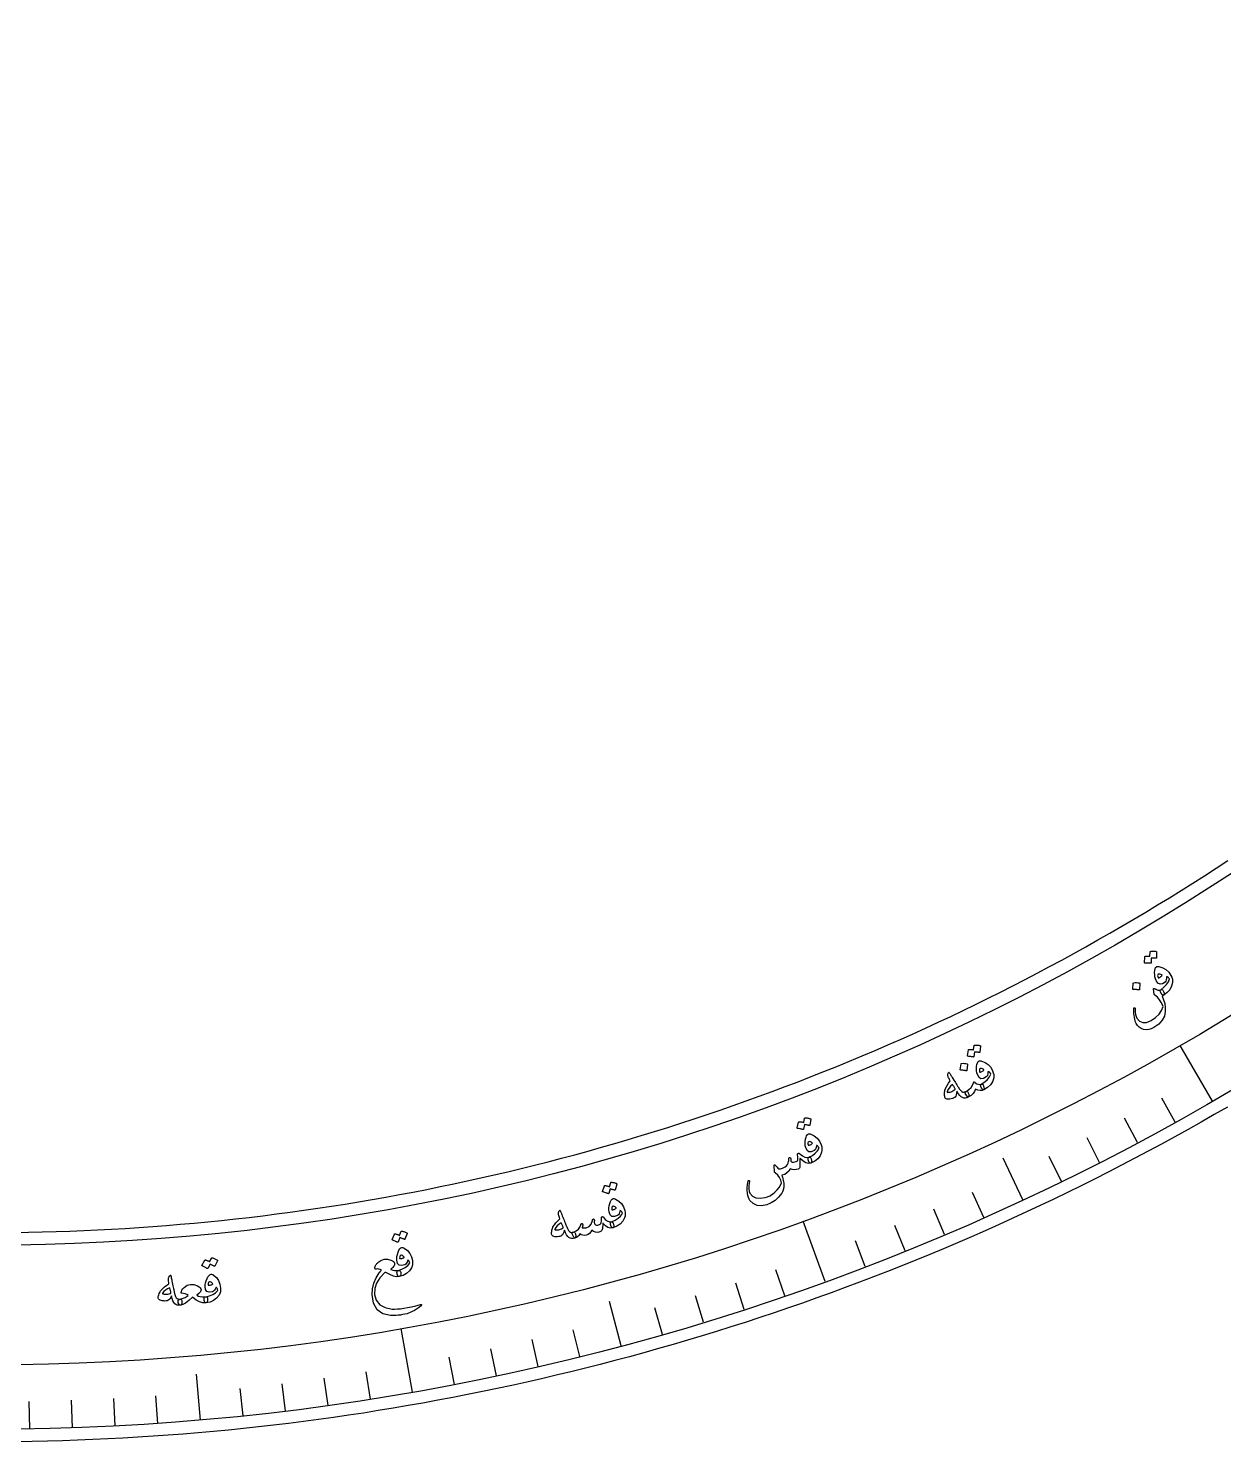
# Model space of a CAD drawing. Header units: millimetres. Extents: x -75 to 75, y -75 to 97.
# Drawn here: x 1.26 to 37.65, y -74.99 to -31.94 of the extents above; entities that cross this region are included whole.
import ezdxf

# ---------------------------------------------------------------- set-up
doc = ezdxf.new("R2010")
doc.units = ezdxf.units.MM
for name, color, linetype in [('CUT_INNER', 6, 'Continuous'), ('CUT_OUTER', 1, 'Continuous'), ('ENGRAVE', 7, 'Continuous'), ('ENGRAVE_FINE', 8, 'Continuous'), ('TEXT', 5, 'Continuous')]:
    doc.layers.add(name, color=color, linetype=linetype)

msp = doc.modelspace()

# ---------------------------------------------------------------- linework, layer by layer
at = {"layer": 'CUT_INNER'}
msp.add_lwpolyline([(0.8421, -68.6198), (1.2632, -68.6134), (1.6841, -68.6043), (2.1051, -68.5927), (2.5259, -68.5785), (2.9466, -68.5617), (3.3673, -68.5423), (3.7878, -68.5204), (4.2081, -68.4959), (4.6283, -68.4687), (5.0484, -68.4391), (5.4682, -68.4068), (5.8878, -68.372), (6.3073, -68.3345), (6.7264, -68.2946), (7.1453, -68.252), (7.564, -68.2069), (7.9824, -68.1592), (8.4004, -68.1089), (8.8182, -68.0561), (9.2356, -68.0007), (9.6527, -67.9427), (10.0694, -67.8822), (10.4857, -67.8192), (10.9016, -67.7536), (11.3172, -67.6854), (11.7323, -67.6147), (12.1469, -67.5414), (12.5611, -67.4656), (12.9748, -67.3873), (13.3881, -67.3064), (13.8008, -67.223), (14.213, -67.137), (14.6247, -67.0486), (15.0358, -66.9576), (15.4464, -66.864), (15.8564, -66.768), (16.2657, -66.6695), (16.6745, -66.5684), (17.0827, -66.4648), (17.4902, -66.3588), (17.897, -66.2502), (18.3032, -66.1391), (18.7086, -66.0256), (19.1134, -65.9095), (19.5175, -65.791), (19.9208, -65.67), (20.3234, -65.5466), (20.7252, -65.4206), (21.1262, -65.2922), (21.5264, -65.1614), (21.9258, -65.0281), (22.3244, -64.8923), (22.7222, -64.7541), (23.1191, -64.6135), (23.5151, -64.4704), (23.9102, -64.3249), (24.3045, -64.177), (24.6978, -64.0266), (25.0902, -63.8739), (25.4816, -63.7187), (25.8721, -63.5612), (26.2617, -63.4012), (26.6502, -63.2389), (27.0377, -63.0742), (27.4242, -62.9071), (27.8097, -62.7376), (28.1941, -62.5658), (28.5775, -62.3917), (28.9598, -62.2151), (29.341, -62.0363), (29.7211, -61.8551), (30.1, -61.6715), (30.4779, -61.4857), (30.8546, -61.2975), (31.2301, -61.107), (31.6045, -60.9143), (31.9776, -60.7192), (32.3496, -60.5218), (32.7203, -60.3222), (33.0899, -60.1203), (33.4581, -59.9161), (33.8251, -59.7097), (34.1909, -59.501), (34.5553, -59.2901), (34.9185, -59.077), (35.2803, -58.8616), (35.6408, -58.644), (36, -58.4243), (36.3578, -58.2023), (36.7142, -57.9781), (37.0693, -57.7517), (37.4229, -57.5232), (37.7752, -57.2925)], dxfattribs=at)
at = {"layer": 'CUT_OUTER'}
msp.add_lwpolyline([(37.7654, -64.798), (37.3671, -65.0285), (36.9674, -65.2565), (36.5663, -65.4821), (36.1638, -65.7053), (35.7599, -65.9259), (35.3548, -66.1441), (34.9482, -66.3598), (34.5404, -66.573), (34.1313, -66.7837), (33.7208, -66.9918), (33.3092, -67.1975), (32.8962, -67.4006), (32.482, -67.6012), (32.0666, -67.7992), (31.65, -67.9947), (31.2322, -68.1876), (30.8132, -68.378), (30.3931, -68.5657), (29.9718, -68.7509), (29.5494, -68.9335), (29.1259, -69.1136), (28.7013, -69.291), (28.2756, -69.4658), (27.8488, -69.638), (27.421, -69.8075), (26.9921, -69.9745), (26.5623, -70.1388), (26.1314, -70.3004), (25.6996, -70.4594), (25.2667, -70.6158), (24.833, -70.7695), (24.3983, -70.9205), (23.9627, -71.0689), (23.5261, -71.2146), (23.0887, -71.3576), (22.6504, -71.498), (22.2113, -71.6356), (21.7714, -71.7705), (21.3306, -71.9028), (20.889, -72.0323), (20.4466, -72.1591), (20.0035, -72.2832), (19.5596, -72.4046), (19.1149, -72.5232), (18.6696, -72.6392), (18.2235, -72.7523), (17.7768, -72.8628), (17.3294, -72.9705), (16.8813, -73.0755), (16.4326, -73.1777), (15.9833, -73.2771), (15.5334, -73.3738), (15.0828, -73.4677), (14.6318, -73.5589), (14.1801, -73.6473), (13.728, -73.7329), (13.2753, -73.8158), (12.8221, -73.8958), (12.3685, -73.9731), (11.9144, -74.0476), (11.4598, -74.1193), (11.0048, -74.1882), (10.5494, -74.2544), (10.0936, -74.3177), (9.6374, -74.3782), (9.1808, -74.436), (8.7239, -74.4909), (8.2667, -74.543), (7.8091, -74.5923), (7.3513, -74.6389), (6.8932, -74.6826), (6.4348, -74.7234), (5.9762, -74.7615), (5.5173, -74.7968), (5.0583, -74.8292), (4.5991, -74.8589), (4.1396, -74.8857), (3.6801, -74.9097), (3.2204, -74.9308), (2.7605, -74.9492), (2.3006, -74.9647), (1.8406, -74.9774), (1.3805, -74.9873), (0.9204, -74.9944)], dxfattribs=at)
at = {"layer": 'ENGRAVE'}
for points in [[(37.3088, -64.6207), (36.327, -62.9202)], [(31.5347, -67.6264), (30.942, -66.3553)], [(25.5207, -70.1175), (24.8491, -68.2724)], [(19.3124, -72.075), (18.9494, -70.7203)], [(12.9572, -73.4839), (12.6162, -71.5502)], [(6.5033, -74.3336), (6.3811, -72.9364)]]:
    msp.add_lwpolyline(points, dxfattribs=at)
for radius in [74.6175, 72.654, 69.0075]:
    msp.add_circle((0, 0), radius, dxfattribs=at)
at = {"layer": 'ENGRAVE_FINE'}
for points in [[(36.1753, -65.2619), (35.7673, -64.5259)], [(35.0308, -65.8833), (34.6357, -65.1403)], [(33.8756, -66.4847), (33.4936, -65.7349)], [(32.7102, -67.0658), (32.3413, -66.3094)], [(30.3497, -68.1665), (30.0074, -67.3977)], [(29.1554, -68.6858), (28.8266, -67.9112)], [(27.9522, -69.1841), (27.637, -68.4039)], [(26.7405, -69.6614), (26.439, -68.8758)], [(23.0581, -70.9655), (22.798, -70.1651)], [(24.2931, -70.5522), (24.0191, -69.7566)], [(21.816, -71.3571), (21.57, -70.5523)], [(20.5674, -71.7269), (20.3354, -70.918)], [(16.7853, -72.7051), (16.596, -71.8851)], [(18.0516, -72.401), (17.848, -71.5845)], [(15.5139, -72.9869), (15.3389, -72.1638)], [(14.2377, -73.2466), (14.0771, -72.4205)], [(10.3847, -73.8913), (10.2676, -73.058)], [(11.6727, -73.6988), (11.5411, -72.8677)], [(5.2051, -74.4357), (5.1464, -73.5963)], [(7.7997, -74.2087), (7.7117, -73.3718)], [(9.0936, -74.0613), (8.991, -73.2261)], [(1.3023, -74.6061), (1.2876, -73.7648)], [(2.6041, -74.572), (2.5747, -73.7311)], [(3.9052, -74.5152), (3.8611, -73.6749)]]:
    msp.add_lwpolyline(points, dxfattribs=at)
at = {"layer": 'TEXT'}
for points in [[(35.4157, -60.0713), (35.4166, -60.0677), (35.4189, -60.0645), (35.4226, -60.0617), (35.4278, -60.0593), (35.4493, -60.0556), (35.4706, -60.0529), (35.4918, -60.0512), (35.5128, -60.0505), (35.5338, -60.0509), (35.555, -60.0523), (35.5765, -60.0548), (35.5981, -60.0585), (35.6031, -60.0606), (35.6067, -60.0638), (35.6088, -60.0681), (35.6095, -60.0737), (35.605, -60.2616), (35.6037, -60.2648), (35.6003, -60.2668), (35.5946, -60.2677), (35.5868, -60.2675), (35.5809, -60.2664), (35.5718, -60.2656), (35.5596, -60.265), (35.5441, -60.2646), (35.5253, -60.2644), (35.5029, -60.2643), (35.477, -60.2642), (35.4476, -60.2643), (35.4422, -60.411), (35.441, -60.4161), (35.4375, -60.4192), (35.4315, -60.4204), (35.4232, -60.4197), (35.4161, -60.419), (35.4049, -60.4182), (35.3898, -60.4174), (35.3708, -60.4164), (35.3475, -60.4154), (35.3198, -60.4146), (35.2877, -60.4139), (35.2512, -60.4134), (35.2468, -60.4123), (35.244, -60.4103), (35.2427, -60.4074), (35.243, -60.4036), (35.2535, -60.2201), (35.2544, -60.2166), (35.2567, -60.2134), (35.2604, -60.2106), (35.2656, -60.2081), (35.2835, -60.2043), (35.3013, -60.2015), (35.3192, -60.1997), (35.3371, -60.199), (35.355, -60.1993), (35.3727, -60.2003), (35.3903, -60.2022), (35.4079, -60.2049)], [(35.6064, -60.5261), (35.6199, -60.5207), (35.6367, -60.5181), (35.6571, -60.5182), (35.6809, -60.5212), (35.7955, -60.555), (35.8944, -60.6107), (35.9777, -60.6884), (36.0453, -60.7883), (36.0717, -60.8455), (36.089, -60.9001), (36.0972, -60.9523), (36.0962, -61.0019), (36.0675, -61.1201), (36.0139, -61.224), (35.9355, -61.3134), (35.8322, -61.3882), (35.8196, -61.3921), (35.8056, -61.3898), (35.7902, -61.3813), (35.7733, -61.3667), (35.7651, -61.358), (35.7575, -61.3486), (35.7506, -61.3385), (35.7444, -61.3277), (35.7388, -61.3167), (35.7339, -61.3059), (35.7295, -61.2954), (35.7257, -61.2852), (35.7212, -61.2663), (35.7216, -61.2499), (35.7269, -61.2363), (35.737, -61.2252), (35.8351, -61.1487), (35.9118, -61.0681), (35.9672, -60.9834), (36.0011, -60.8949), (35.9831, -60.8713), (35.9674, -60.8533), (35.9541, -60.8409), (35.9433, -60.834), (35.9322, -60.8292), (35.9233, -60.827), (35.9165, -60.8275), (35.912, -60.8306), (35.9094, -60.8336), (35.9077, -60.8368), (35.907, -60.8399), (35.9072, -60.8431), (35.9109, -60.8891), (35.9057, -60.9293), (35.8916, -60.9638), (35.8686, -60.9925), (35.7864, -61.0497), (35.7135, -61.061), (35.6499, -61.0263), (35.5957, -60.9458), (35.5749, -60.8935), (35.5603, -60.8353), (35.5517, -60.771), (35.5493, -60.7007), (35.5528, -60.637), (35.5635, -60.5867), (35.5813, -60.5497), (35.6064, -60.5261)], [(34.8998, -61.0282), (34.9008, -61.0246), (34.9032, -61.0214), (34.907, -61.0186), (34.9122, -61.0162), (34.9556, -61.0104), (34.9988, -61.0089), (35.0418, -61.0118), (35.0846, -61.0189), (35.0895, -61.0209), (35.0929, -61.0239), (35.0946, -61.0277), (35.0948, -61.0324), (35.0889, -61.2196), (35.0876, -61.2247), (35.084, -61.2279), (35.078, -61.229), (35.0697, -61.2282), (35.0625, -61.2275), (35.0513, -61.2267), (35.0361, -61.2257), (35.0169, -61.2246), (34.9936, -61.2234), (34.9657, -61.2224), (34.9334, -61.2215), (34.8967, -61.2207), (34.8915, -61.2201), (34.8882, -61.2184), (34.8866, -61.2156), (34.8869, -61.2119)], [(35.6618, -60.7564), (35.6469, -60.772), (35.6407, -60.7937), (35.6432, -60.8215), (35.6545, -60.8555), (35.6574, -60.8602), (35.6597, -60.8634), (35.6615, -60.8651), (35.6627, -60.8653), (35.6834, -60.859), (35.7032, -60.8506), (35.722, -60.84), (35.7399, -60.8273), (35.7544, -60.814), (35.7651, -60.8009), (35.7718, -60.788), (35.7748, -60.7751), (35.7374, -60.758), (35.7061, -60.7492), (35.6809, -60.7486), (35.6618, -60.7564)], [(35.516, -61.2131), (35.5161, -61.1997), (35.5203, -61.1912), (35.5285, -61.1876), (35.5408, -61.1889), (35.5487, -61.1913), (35.5581, -61.1947), (35.5689, -61.199), (35.5813, -61.2042), (35.5949, -61.2104), (35.6096, -61.2175), (35.6255, -61.2254), (35.6424, -61.2342), (35.6641, -61.2418), (35.687, -61.2428), (35.7113, -61.2373), (35.737, -61.2252), (35.7554, -61.2176), (35.7725, -61.2172), (35.7883, -61.2239), (35.8028, -61.2377), (35.8146, -61.255), (35.8243, -61.2756), (35.8321, -61.2995), (35.8377, -61.3267), (35.8408, -61.3504), (35.8409, -61.3686), (35.838, -61.3812), (35.8322, -61.3882), (35.7757, -61.4212), (35.8241, -61.5323), (35.8565, -61.6472), (35.873, -61.7659), (35.8734, -61.8884), (35.8453, -62.0264), (35.7788, -62.1538), (35.6739, -62.2703), (35.5306, -62.3757), (35.4492, -62.4171), (35.3687, -62.4411), (35.2891, -62.4476), (35.2103, -62.4366), (35.1383, -62.41), (35.0767, -62.3705), (35.0257, -62.3181), (34.9851, -62.2529), (34.9686, -62.2145), (34.9543, -62.1707), (34.9424, -62.1215), (34.9327, -62.067), (34.9251, -62.0073), (34.9192, -61.9425), (34.9152, -61.8726), (34.9129, -61.7977), (34.9131, -61.7912), (34.9146, -61.7858), (34.9174, -61.7816), (34.9213, -61.7784), (34.9275, -61.7755), (34.9334, -61.774), (34.9388, -61.774), (34.9438, -61.7754), (34.9492, -61.7788), (34.9529, -61.784), (34.955, -61.7912), (34.9554, -61.8001), (34.9616, -61.9022), (34.9721, -61.984), (34.9868, -62.0457), (35.0059, -62.0871), (35.0893, -62.1805), (35.1896, -62.2249), (35.3067, -62.2202), (35.4406, -62.1662), (35.5787, -62.0745), (35.6858, -61.9719), (35.7618, -61.8589), (35.8068, -61.7355), (35.7553, -61.6248), (35.6971, -61.5305), (35.6322, -61.4525), (35.5607, -61.3908), (35.5494, -61.382), (35.5411, -61.3749), (35.5359, -61.3693), (35.5337, -61.3652)], [(30.0528, -62.9258), (30.054, -62.9223), (30.0566, -62.9194), (30.0606, -62.9169), (30.066, -62.9149), (30.0877, -62.9131), (30.1091, -62.9123), (30.1304, -62.9124), (30.1514, -62.9136), (30.1723, -62.9157), (30.1933, -62.919), (30.2144, -62.9234), (30.2357, -62.9289), (30.2405, -62.9314), (30.2437, -62.935), (30.2455, -62.9395), (30.2457, -62.9451), (30.2249, -63.1319), (30.2233, -63.1349), (30.2197, -63.1367), (30.214, -63.1371), (30.2062, -63.1361), (30.2004, -63.1346), (30.1915, -63.133), (30.1793, -63.1313), (30.164, -63.1296), (30.1452, -63.1277), (30.123, -63.1256), (30.0972, -63.1234), (30.0678, -63.1209), (30.0497, -63.2665), (30.0481, -63.2715), (30.0442, -63.2743), (30.0382, -63.275), (30.03, -63.2735), (30.023, -63.2722), (30.0119, -63.2705), (29.997, -63.2683), (29.978, -63.2657), (29.9549, -63.2627), (29.9274, -63.2595), (29.8955, -63.256), (29.8592, -63.2523), (29.8549, -63.2508), (29.8522, -63.2486), (29.8513, -63.2456), (29.8519, -63.2418), (29.8783, -63.06), (29.8795, -63.0565), (29.8821, -63.0535), (29.8861, -63.051), (29.8914, -63.0491), (29.9095, -63.0468), (29.9276, -63.0456), (29.9455, -63.0454), (29.9634, -63.0462), (29.9812, -63.048), (29.9988, -63.0506), (30.0162, -63.054), (30.0334, -63.0583)], [(29.6608, -63.4799), (29.662, -63.4764), (29.6647, -63.4734), (29.6687, -63.471), (29.6741, -63.469), (29.7177, -63.4669), (29.7607, -63.469), (29.8033, -63.4754), (29.8452, -63.4861), (29.8499, -63.4885), (29.853, -63.4917), (29.8545, -63.4957), (29.8542, -63.5004), (29.8333, -63.6863), (29.8316, -63.6913), (29.8277, -63.6942), (29.8217, -63.6948), (29.8135, -63.6933), (29.8064, -63.692), (29.7953, -63.6902), (29.7803, -63.688), (29.7614, -63.6852), (29.7382, -63.6822), (29.7106, -63.6788), (29.6786, -63.6753), (29.6422, -63.6714), (29.6371, -63.6703), (29.6339, -63.6683), (29.6325, -63.6655), (29.6331, -63.6618)], [(30.2033, -63.3955), (30.2171, -63.3913), (30.2342, -63.3901), (30.2544, -63.3921), (30.2779, -63.3971), (30.3891, -63.4407), (30.4828, -63.5048), (30.559, -63.5895), (30.6177, -63.6949), (30.639, -63.7541), (30.6515, -63.8101), (30.6551, -63.8628), (30.6498, -63.9121), (30.6109, -64.0274), (30.5485, -64.1262), (30.4625, -64.2084), (30.3531, -64.274), (30.3403, -64.2767), (30.3265, -64.2732), (30.3119, -64.2635), (30.2963, -64.2475), (30.2889, -64.2381), (30.2822, -64.228), (30.2762, -64.2174), (30.271, -64.2061), (30.2664, -64.1946), (30.2623, -64.1835), (30.2589, -64.1726), (30.256, -64.1621), (30.2532, -64.1428), (30.255, -64.1266), (30.2614, -64.1134), (30.2725, -64.1033), (30.3769, -64.0356), (30.4603, -63.962), (30.5228, -63.8825), (30.5644, -63.7972), (30.5484, -63.7722), (30.5344, -63.7529), (30.5223, -63.7393), (30.512, -63.7316), (30.5014, -63.7258), (30.4927, -63.7228), (30.486, -63.7227), (30.4812, -63.7254), (30.4783, -63.7282), (30.4764, -63.7312), (30.4754, -63.7343), (30.4753, -63.7375), (30.475, -63.7836), (30.4663, -63.8232), (30.4492, -63.8563), (30.4239, -63.8829), (30.337, -63.9328), (30.2633, -63.9377), (30.203, -63.8976), (30.1561, -63.8126), (30.1399, -63.7588), (30.1304, -63.6995), (30.1275, -63.6347), (30.1312, -63.5645), (30.1402, -63.5013), (30.1552, -63.4521), (30.1762, -63.4169), (30.2033, -63.3955)], [(30.2384, -63.6297), (30.2222, -63.6439), (30.2141, -63.665), (30.2142, -63.693), (30.2225, -63.7278), (30.225, -63.7327), (30.227, -63.7361), (30.2286, -63.738), (30.2298, -63.7383), (30.251, -63.7339), (30.2714, -63.7272), (30.2911, -63.7183), (30.31, -63.7072), (30.3256, -63.6952), (30.3374, -63.6831), (30.3453, -63.6708), (30.3493, -63.6582), (30.3135, -63.6379), (30.2832, -63.6264), (30.2581, -63.6237), (30.2384, -63.6297)], [(29.2673, -63.7638), (29.2729, -63.7468), (29.281, -63.7414), (29.2915, -63.7475), (29.3045, -63.7652), (29.3113, -63.7764), (29.3208, -63.7918), (29.3331, -63.8114), (29.3482, -63.8352), (29.3661, -63.8634), (29.3867, -63.8965), (29.4102, -63.9344), (29.4364, -63.977), (29.4622, -64.0189), (29.4853, -64.0564), (29.5056, -64.0895), (29.5233, -64.1183), (29.5381, -64.1425), (29.5501, -64.1622), (29.5593, -64.1772), (29.5656, -64.1877), (29.6074, -64.2526), (29.6463, -64.3), (29.6824, -64.33), (29.7157, -64.3425), (29.7358, -64.3441), (29.7578, -64.3409), (29.7818, -64.3332), (29.8076, -64.3208), (29.8241, -64.3162), (29.8394, -64.3182), (29.8535, -64.3268), (29.8662, -64.3422), (29.8777, -64.3624), (29.8868, -64.384), (29.8937, -64.407), (29.8983, -64.4313), (29.8999, -64.4531), (29.8985, -64.4705), (29.8942, -64.4835), (29.887, -64.4921), (29.8366, -64.5148), (29.7893, -64.5257), (29.7449, -64.5248), (29.7035, -64.5121), (29.6611, -64.485), (29.6175, -64.4437), (29.5727, -64.3883), (29.5266, -64.3187), (29.5206, -64.3767), (29.5095, -64.4252), (29.4935, -64.4641), (29.4725, -64.4935), (29.4521, -64.5099), (29.426, -64.5245), (29.3941, -64.5374), (29.3566, -64.5486), (29.3156, -64.5572), (29.2799, -64.5616), (29.2495, -64.5618), (29.2245, -64.5579), (29.2019, -64.5493), (29.1842, -64.5376), (29.1714, -64.5228), (29.1636, -64.5048), (29.158, -64.4806), (29.1544, -64.4526), (29.1528, -64.4208), (29.1533, -64.3852), (29.1552, -64.3488), (29.1579, -64.3192), (29.1614, -64.2965), (29.1657, -64.2806), (29.1971, -64.2093), (29.2345, -64.1387), (29.2778, -64.0687), (29.3271, -63.9994), (29.3079, -63.964), (29.2916, -63.9332), (29.2784, -63.9071), (29.2682, -63.8857), (29.2609, -63.8671), (29.2567, -63.8495), (29.2555, -63.8327), (29.2572, -63.8169)], [(29.3938, -64.1097), (29.3356, -64.165), (29.2904, -64.2209), (29.2581, -64.2776), (29.2387, -64.3349), (29.2387, -64.3416), (29.2411, -64.3465), (29.2459, -64.3498), (29.2531, -64.3514), (29.2769, -64.3509), (29.3015, -64.3476), (29.3268, -64.3414), (29.3528, -64.3325), (29.3796, -64.3208), (29.4072, -64.3063), (29.4354, -64.2889), (29.4644, -64.2688), (29.4686, -64.265), (29.4725, -64.2599), (29.476, -64.2535), (29.4793, -64.2458), (29.471, -64.2307), (29.462, -64.2151), (29.4523, -64.1989), (29.442, -64.1822), (29.431, -64.1649), (29.4192, -64.147), (29.4068, -64.1286), (29.3938, -64.1097)], [(30.2725, -64.1033), (30.2899, -64.101), (30.3034, -64.1009), (30.3129, -64.1029), (30.3185, -64.1071), (30.324, -64.1149), (30.3294, -64.1251), (30.3347, -64.1377), (30.34, -64.1526), (30.3543, -64.2016), (30.3613, -64.2382), (30.3609, -64.2624), (30.3531, -64.274), (30.2982, -64.2911), (30.2365, -64.2936), (30.168, -64.2816), (30.0927, -64.2551), (30.0653, -64.3245), (30.0219, -64.3871), (29.9624, -64.443), (29.887, -64.4921), (29.8774, -64.4943), (29.8679, -64.4923), (29.8584, -64.4858), (29.8489, -64.475), (29.7966, -64.4022), (29.7908, -64.394), (29.787, -64.3841), (29.7853, -64.3723), (29.7857, -64.3587), (29.7881, -64.3472), (29.7925, -64.337), (29.799, -64.3282), (29.8076, -64.3208), (29.8973, -64.2618), (29.9644, -64.1993), (30.009, -64.1333), (30.031, -64.0639), (30.0331, -64.0548), (30.0371, -64.0472), (30.0429, -64.041), (30.0505, -64.0362), (30.0585, -64.0338), (30.0653, -64.0345), (30.071, -64.0383), (30.0756, -64.0453), (30.0792, -64.0523), (30.0828, -64.0582), (30.0865, -64.0628), (30.0901, -64.0663), (30.1401, -64.0896), (30.1872, -64.1035), (30.2313, -64.1081), (30.2725, -64.1033)], [(24.8954, -65.1387), (24.8969, -65.1353), (24.8997, -65.1326), (24.9038, -65.1304), (24.9093, -65.1289), (24.9311, -65.1288), (24.9526, -65.1297), (24.9737, -65.1316), (24.9946, -65.1344), (25.0152, -65.1383), (25.0359, -65.1432), (25.0567, -65.1493), (25.0774, -65.1565), (25.082, -65.1594), (25.0849, -65.1632), (25.0863, -65.1678), (25.0861, -65.1734), (25.0503, -65.3579), (25.0485, -65.3608), (25.0448, -65.3623), (25.039, -65.3622), (25.0313, -65.3607), (25.0257, -65.3587), (25.0169, -65.3564), (25.0049, -65.3537), (24.9898, -65.3508), (24.9712, -65.3474), (24.9492, -65.3435), (24.9237, -65.3392), (24.8946, -65.3343), (24.8649, -65.478), (24.8628, -65.4829), (24.8588, -65.4854), (24.8527, -65.4856), (24.8447, -65.4835), (24.8377, -65.4816), (24.8269, -65.479), (24.8121, -65.4756), (24.7935, -65.4715), (24.7707, -65.4666), (24.7435, -65.4612), (24.712, -65.4552), (24.6761, -65.4486), (24.6719, -65.4468), (24.6695, -65.4443), (24.6687, -65.4412), (24.6697, -65.4375), (24.7106, -65.2584), (24.7121, -65.255), (24.7149, -65.2523), (24.7191, -65.2501), (24.7246, -65.2486), (24.7428, -65.2478), (24.7609, -65.248), (24.7788, -65.2493), (24.7966, -65.2516), (24.8142, -65.2548), (24.8315, -65.2588), (24.8485, -65.2636), (24.8654, -65.2692)], [(25.0076, -65.619), (25.0217, -65.6159), (25.0388, -65.6161), (25.0588, -65.6197), (25.0818, -65.6266), (25.1892, -65.679), (25.2774, -65.7504), (25.3466, -65.841), (25.3965, -65.9507), (25.4131, -66.0115), (25.421, -66.0683), (25.4203, -66.1211), (25.4111, -66.1698), (25.363, -66.2816), (25.2929, -66.3751), (25.2006, -66.4501), (25.0863, -66.5067), (25.0733, -66.5084), (25.0598, -66.5038), (25.046, -66.4929), (25.0318, -66.4757), (25.0251, -66.4657), (25.0193, -66.4551), (25.0142, -66.444), (25.0099, -66.4324), (25.0062, -66.4206), (25.0031, -66.4091), (25.0005, -66.3981), (24.9985, -66.3873), (24.9972, -66.3679), (25.0003, -66.3519), (25.0078, -66.3393), (25.0197, -66.33), (25.1291, -66.271), (25.2182, -66.2043), (25.2869, -66.1301), (25.3352, -66.0484), (25.3213, -66.0222), (25.3089, -66.0018), (25.2979, -65.9873), (25.2883, -65.9788), (25.2782, -65.9722), (25.2697, -65.9685), (25.263, -65.9678), (25.258, -65.9702), (25.255, -65.9728), (25.2528, -65.9755), (25.2516, -65.9785), (25.2512, -65.9818), (25.2472, -66.0277), (25.2353, -66.0664), (25.2157, -66.0981), (25.1882, -66.1226), (25.0976, -66.1653), (25.0238, -66.1642), (24.967, -66.1194), (24.927, -66.031), (24.9152, -65.976), (24.9105, -65.9161), (24.9128, -65.8513), (24.9221, -65.7816), (24.9362, -65.7194), (24.9551, -65.6715), (24.9789, -65.6381), (25.0076, -65.619)], [(25.0238, -65.8552), (25.0064, -65.8681), (24.9967, -65.8885), (24.9946, -65.9164), (25, -65.9518), (25.0021, -65.9569), (25.0038, -65.9604), (25.0053, -65.9624), (25.0064, -65.9628), (25.0279, -65.9601), (25.0488, -65.9551), (25.0692, -65.9478), (25.0889, -65.9382), (25.1054, -65.9276), (25.1181, -65.9164), (25.127, -65.9048), (25.132, -65.8926), (25.098, -65.8695), (25.0686, -65.8556), (25.0439, -65.8508), (25.0238, -65.8552)], [(24.6797, -66.2491), (24.6798, -66.2378), (24.6823, -66.2275), (24.6871, -66.2183), (24.6943, -66.2101), (24.7053, -66.2039), (24.7183, -66.204), (24.7334, -66.2102), (24.7505, -66.2227), (24.8293, -66.2852), (24.9005, -66.3239), (24.964, -66.3388), (25.0197, -66.33), (25.0468, -66.3268), (25.07, -66.3413), (25.0892, -66.3736), (25.1045, -66.4236), (25.1091, -66.4552), (25.1076, -66.4796), (25.1, -66.4967), (25.0863, -66.5067), (25.0114, -66.5191), (24.9327, -66.5011), (24.8504, -66.4528), (24.7645, -66.3742), (24.7572, -66.367), (24.7519, -66.3661), (24.7487, -66.3713), (24.7475, -66.3828), (24.7515, -66.4639), (24.7533, -66.5295), (24.753, -66.5797), (24.7506, -66.6144), (24.7451, -66.6409), (24.7341, -66.6625), (24.7176, -66.6791), (24.6956, -66.6907), (24.6374, -66.7068), (24.577, -66.7105), (24.5142, -66.7019), (24.4493, -66.6809), (24.4105, -66.7513), (24.3564, -66.8076), (24.287, -66.8498), (24.2024, -66.878), (24.2184, -66.9308), (24.2318, -66.9811), (24.2427, -67.0291), (24.251, -67.0746), (24.2568, -67.1178), (24.2601, -67.1588), (24.2609, -67.1977), (24.2592, -67.2344), (24.2531, -67.2847), (24.2406, -67.3331), (24.2218, -67.3796), (24.1966, -67.4241), (24.1035, -67.5438), (23.9976, -67.6421), (23.8788, -67.7192), (23.7474, -67.7748), (23.5858, -67.8075), (23.4448, -67.7963), (23.3243, -67.7415), (23.2245, -67.6432), (23.2014, -67.6044), (23.182, -67.5552), (23.1663, -67.4956), (23.1543, -67.4255), (23.1477, -67.3462), (23.1482, -67.2585), (23.1559, -67.1625), (23.1706, -67.0583), (23.1726, -67.0508), (23.1755, -67.045), (23.1792, -67.0408), (23.1837, -67.0382), (23.1904, -67.0366), (23.1965, -67.0366), (23.2021, -67.0381), (23.207, -67.0412), (23.211, -67.0455), (23.2136, -67.0506), (23.2148, -67.0564), (23.2146, -67.063), (23.1987, -67.1877), (23.195, -67.289), (23.2035, -67.3669), (23.2244, -67.4214), (23.3037, -67.5091), (23.4083, -67.5609), (23.5381, -67.5766), (23.6932, -67.556), (23.7657, -67.5336), (23.8392, -67.499), (23.9138, -67.4523), (23.9894, -67.3935), (24.0615, -67.3249), (24.1185, -67.2538), (24.1605, -67.1802), (24.1874, -67.1042), (24.1711, -67.0218), (24.1337, -66.9441), (24.0753, -66.8712), (23.996, -66.803), (23.9877, -66.795), (23.9817, -66.7864), (23.978, -66.7773), (23.9766, -66.7676), (23.9632, -66.5875), (23.9643, -66.5703), (23.9692, -66.5608), (23.978, -66.5587), (23.9906, -66.5642), (24.0118, -66.5836), (24.0334, -66.6056), (24.0554, -66.6303), (24.0779, -66.6576), (24.1081, -66.6769), (24.1553, -66.677), (24.2197, -66.6577), (24.3011, -66.619), (24.3419, -66.5894), (24.3734, -66.5518), (24.3954, -66.5062), (24.408, -66.4525), (24.4096, -66.445), (24.4108, -66.4372), (24.4116, -66.4292), (24.4121, -66.4209), (24.4123, -66.4123), (24.4125, -66.4037), (24.4126, -66.3949), (24.4127, -66.386), (24.4133, -66.369), (24.4156, -66.3559), (24.4196, -66.3466), (24.4252, -66.3411), (24.4311, -66.3388), (24.4376, -66.3383), (24.4447, -66.3394), (24.4525, -66.3423), (24.4594, -66.3458), (24.4645, -66.3507), (24.468, -66.3571), (24.4698, -66.365), (24.4711, -66.4293), (24.4751, -66.4476), (24.4829, -66.4613), (24.4947, -66.4705), (24.5104, -66.4752), (24.5558, -66.4784), (24.5988, -66.4733), (24.6396, -66.4597), (24.6782, -66.4377), (24.6871, -66.4201), (24.6903, -66.3828), (24.6879, -66.3258), (24.6797, -66.2491)], [(18.9921, -67.0979), (18.9938, -67.0947), (18.9969, -67.0922), (19.0012, -67.0904), (19.0068, -67.0894), (19.0286, -67.0913), (19.0499, -67.0941), (19.0707, -67.0978), (19.0912, -67.1025), (19.1115, -67.1082), (19.1317, -67.115), (19.1518, -67.1229), (19.1718, -67.1319), (19.1761, -67.1352), (19.1787, -67.1392), (19.1796, -67.144), (19.1789, -67.1495), (19.1268, -67.3301), (19.1248, -67.3328), (19.1209, -67.3339), (19.1152, -67.3334), (19.1077, -67.3311), (19.1023, -67.3287), (19.0937, -67.3256), (19.082, -67.3219), (19.0672, -67.3176), (19.049, -67.3125), (19.0274, -67.3067), (19.0024, -67.3001), (18.9739, -67.2927), (18.9314, -67.4332), (18.929, -67.4378), (18.9247, -67.44), (18.9187, -67.4396), (18.9109, -67.4368), (18.9041, -67.4343), (18.8935, -67.4308), (18.8791, -67.4261), (18.8609, -67.4203), (18.8387, -67.4134), (18.8121, -67.4056), (18.7812, -67.3968), (18.746, -67.387), (18.7421, -67.3849), (18.7398, -67.3822), (18.7394, -67.3791), (18.7406, -67.3754), (18.7973, -67.2007), (18.7991, -67.1974), (18.8022, -67.195), (18.8065, -67.1932), (18.8122, -67.1922), (18.8304, -67.193), (18.8484, -67.1948), (18.8661, -67.1977), (18.8836, -67.2015), (18.9008, -67.2063), (18.9177, -67.2118), (18.9343, -67.2181), (18.9505, -67.2252)], [(19.061, -67.5863), (19.0754, -67.5845), (19.0924, -67.5862), (19.112, -67.5915), (19.1343, -67.6005), (19.2365, -67.6622), (19.3181, -67.7413), (19.3789, -67.8376), (19.4189, -67.9513), (19.4299, -68.0134), (19.4328, -68.0706), (19.4274, -68.1232), (19.4138, -68.1709), (19.356, -68.278), (19.2778, -68.3648), (19.1792, -68.4313), (19.0603, -68.4775), (19.0472, -68.478), (19.0342, -68.4722), (19.0214, -68.4601), (19.0088, -68.4417), (19.0031, -68.4312), (18.9982, -68.4202), (18.9941, -68.4087), (18.9908, -68.3966), (18.9882, -68.3846), (18.9861, -68.3729), (18.9846, -68.3616), (18.9835, -68.3508), (18.984, -68.3313), (18.9885, -68.3156), (18.9971, -68.3037), (19.0097, -68.2956), (19.124, -68.2465), (19.2187, -68.188), (19.2937, -68.1203), (19.3491, -68.0432), (19.3376, -68.0158), (19.327, -67.9944), (19.3173, -67.9791), (19.3085, -67.9697), (19.299, -67.9622), (19.291, -67.9578), (19.2844, -67.9565), (19.2792, -67.9584), (19.2759, -67.9607), (19.2735, -67.9633), (19.272, -67.9662), (19.2714, -67.9693), (19.2633, -68.0147), (19.248, -68.0523), (19.2256, -68.082), (19.1961, -68.104), (19.102, -68.1384), (19.0286, -68.1308), (18.976, -68.0811), (18.944, -67.9894), (18.9372, -67.9337), (18.9378, -67.8736), (18.9459, -67.8093), (18.9614, -67.7407), (18.9809, -67.6799), (19.004, -67.634), (19.0307, -67.6028), (19.061, -67.5863)], [(17.4237, -67.9619), (17.4323, -67.9461), (17.4412, -67.9422), (17.4505, -67.9501), (17.4601, -67.9698), (17.4647, -67.9821), (17.4713, -67.9989), (17.4799, -68.0204), (17.4906, -68.0465), (17.5031, -68.0775), (17.5175, -68.1137), (17.5338, -68.1551), (17.552, -68.2018), (17.57, -68.2476), (17.586, -68.2886), (17.6001, -68.3248), (17.6124, -68.3563), (17.6226, -68.3828), (17.6309, -68.4043), (17.6373, -68.4207), (17.6416, -68.4321), (17.6711, -68.5034), (17.701, -68.5571), (17.7312, -68.593), (17.7617, -68.6113), (17.7812, -68.6164), (17.8034, -68.6172), (17.8283, -68.6139), (17.856, -68.6063), (17.8731, -68.6047), (17.8878, -68.6094), (17.9, -68.6204), (17.9099, -68.6378), (17.9175, -68.6597), (17.9227, -68.6826), (17.9253, -68.7065), (17.9255, -68.7312), (17.9232, -68.753), (17.9187, -68.7698), (17.9122, -68.7818), (17.9035, -68.789), (17.8499, -68.8024), (17.8014, -68.8046), (17.7579, -68.7958), (17.7194, -68.776), (17.6826, -68.7417), (17.647, -68.6933), (17.6128, -68.6308), (17.5798, -68.5541), (17.5636, -68.6101), (17.5441, -68.6558), (17.5214, -68.6913), (17.4955, -68.7164), (17.4725, -68.7289), (17.4441, -68.7387), (17.4105, -68.7457), (17.3716, -68.75), (17.3297, -68.7511), (17.2938, -68.7491), (17.2639, -68.7439), (17.24, -68.7355), (17.2192, -68.723), (17.2039, -68.7084), (17.194, -68.6915), (17.1895, -68.6725), (17.1883, -68.6477), (17.1898, -68.6195), (17.1939, -68.5879), (17.2007, -68.5529), (17.209, -68.5174), (17.217, -68.4888), (17.2245, -68.4671), (17.2315, -68.4522), (17.2752, -68.3876), (17.3246, -68.3248), (17.3797, -68.2637), (17.4406, -68.2044), (17.4279, -68.1661), (17.4174, -68.1329), (17.4091, -68.1049), (17.4028, -68.082), (17.399, -68.0624), (17.398, -68.0442), (17.3998, -68.0275), (17.4043, -68.0123)], [(19.0561, -67.8231), (19.0377, -67.8343), (19.0262, -67.8538), (19.0215, -67.8814), (19.0238, -67.9171), (19.0254, -67.9223), (19.0269, -67.926), (19.0281, -67.9281), (19.0292, -67.9286), (19.0509, -67.9279), (19.0722, -67.9248), (19.0931, -67.9193), (19.1136, -67.9115), (19.131, -67.9024), (19.1446, -67.8924), (19.1545, -67.8816), (19.1605, -67.8699), (19.1287, -67.8439), (19.1007, -67.8274), (19.0765, -67.8204), (19.0561, -67.8231)], [(17.4864, -68.3247), (17.4194, -68.3688), (17.3649, -68.4158), (17.323, -68.4657), (17.2937, -68.5187), (17.2925, -68.5252), (17.294, -68.5305), (17.2981, -68.5346), (17.3049, -68.5375), (17.3284, -68.5412), (17.3532, -68.5423), (17.3792, -68.5408), (17.4064, -68.5367), (17.4349, -68.5299), (17.4646, -68.5205), (17.4955, -68.5085), (17.5276, -68.4939), (17.5324, -68.4909), (17.5371, -68.4866), (17.5417, -68.4809), (17.5463, -68.4739), (17.5408, -68.4576), (17.5348, -68.4406), (17.5282, -68.423), (17.521, -68.4046), (17.5132, -68.3857), (17.5049, -68.366), (17.4959, -68.3457), (17.4864, -68.3247)], [(18.0778, -68.3919), (18.0813, -68.3792), (18.0858, -68.3687), (18.0914, -68.3603), (18.0982, -68.354), (18.1056, -68.3503), (18.1133, -68.3495), (18.1212, -68.3516), (18.1293, -68.3566), (18.1361, -68.3645), (18.1401, -68.3749), (18.1413, -68.388), (18.1396, -68.4038), (18.1375, -68.4121), (18.1356, -68.4206), (18.1339, -68.4293), (18.1324, -68.4383), (18.1308, -68.4474), (18.1289, -68.4566), (18.1265, -68.4659), (18.1238, -68.4753), (18.2451, -68.4741), (18.3369, -68.4364), (18.399, -68.3623), (18.4314, -68.2519), (18.4346, -68.2392), (18.4387, -68.2287), (18.4437, -68.2205), (18.4495, -68.2144), (18.4569, -68.2105), (18.4644, -68.2093), (18.4721, -68.2107), (18.48, -68.2148), (18.4868, -68.2214), (18.4913, -68.2303), (18.4933, -68.2414), (18.493, -68.2548), (18.4908, -68.2876), (18.4907, -68.3146), (18.493, -68.3359), (18.4974, -68.3514), (18.5104, -68.3716), (18.5301, -68.3855), (18.5564, -68.3928), (18.5895, -68.3938), (18.6238, -68.3888), (18.6519, -68.3789), (18.6738, -68.3643), (18.6895, -68.3448), (18.7001, -68.317), (18.707, -68.2775), (18.7101, -68.2262), (18.7094, -68.1632), (18.7097, -68.1555), (18.7131, -68.1491), (18.7196, -68.144), (18.7292, -68.1403), (18.7396, -68.1385), (18.7485, -68.1393), (18.756, -68.1427), (18.762, -68.1487), (18.8243, -68.2209), (18.8867, -68.2693), (18.9492, -68.294), (19.0117, -68.295), (19.0252, -68.2967), (19.038, -68.3051), (19.0503, -68.3202), (19.0619, -68.342), (19.0726, -68.3661), (19.0799, -68.3887), (19.0837, -68.4098), (19.0841, -68.4295), (19.0822, -68.4481), (19.078, -68.4622), (19.0713, -68.4718), (19.0623, -68.4769), (18.9811, -68.486), (18.9042, -68.4669), (18.8316, -68.4196), (18.7634, -68.3441), (18.76, -68.3401), (18.7572, -68.3393), (18.7549, -68.3415), (18.7533, -68.3469), (18.7503, -68.4095), (18.7454, -68.4616), (18.7387, -68.503), (18.7302, -68.5337), (18.7182, -68.5572), (18.7031, -68.5764), (18.6849, -68.5913), (18.6636, -68.6019), (18.5945, -68.6159), (18.5304, -68.6124), (18.4711, -68.5916), (18.4168, -68.5534), (18.3858, -68.6055), (18.347, -68.6471), (18.3005, -68.6782), (18.2462, -68.6989), (18.1913, -68.7081), (18.1406, -68.7057), (18.0942, -68.6915), (18.0521, -68.6656), (18.0208, -68.7108), (17.9856, -68.7464), (17.9465, -68.7725), (17.9035, -68.789), (17.8838, -68.785), (17.8636, -68.7631), (17.8427, -68.7231), (17.8213, -68.6651), (17.8187, -68.6464), (17.8237, -68.6304), (17.8361, -68.617), (17.856, -68.6063), (17.944, -68.5678), (18.0104, -68.5193), (18.055, -68.4606), (18.0778, -68.3919)], [(12.6101, -68.5844), (12.6122, -68.5813), (12.6155, -68.5791), (12.62, -68.5778), (12.6257, -68.5772), (12.6471, -68.5812), (12.668, -68.586), (12.6885, -68.5916), (12.7085, -68.5982), (12.7281, -68.6058), (12.7475, -68.6144), (12.7668, -68.6242), (12.7859, -68.635), (12.7898, -68.6387), (12.7921, -68.643), (12.7926, -68.6478), (12.7914, -68.6532), (12.7225, -68.8281), (12.7202, -68.8307), (12.7163, -68.8314), (12.7107, -68.8303), (12.7034, -68.8274), (12.6982, -68.8244), (12.69, -68.8205), (12.6787, -68.8158), (12.6643, -68.8101), (12.6467, -68.8034), (12.6258, -68.7956), (12.6014, -68.7866), (12.5738, -68.7766), (12.5183, -68.9125), (12.5154, -68.9169), (12.511, -68.9186), (12.505, -68.9177), (12.4975, -68.9141), (12.491, -68.911), (12.4808, -68.9065), (12.4669, -68.9005), (12.4493, -68.893), (12.4278, -68.8841), (12.4021, -68.8738), (12.3722, -68.8621), (12.3381, -68.8491), (12.3343, -68.8466), (12.3323, -68.8437), (12.3322, -68.8405), (12.3338, -68.8371), (12.4066, -68.6684), (12.4087, -68.6653), (12.412, -68.6631), (12.4165, -68.6618), (12.4222, -68.6613), (12.4403, -68.6638), (12.458, -68.6673), (12.4754, -68.6718), (12.4925, -68.6773), (12.5091, -68.6837), (12.5254, -68.6908), (12.5413, -68.6986), (12.5569, -68.7072)], [(12.6329, -69.0771), (12.6474, -69.0766), (12.6642, -69.0799), (12.6832, -69.0871), (12.7046, -69.0981), (12.8006, -69.1691), (12.8743, -69.2555), (12.9258, -69.3571), (12.955, -69.4741), (12.9601, -69.5369), (12.9576, -69.5941), (12.9473, -69.6459), (12.9293, -69.6922), (12.8617, -69.7934), (12.7757, -69.8725), (12.6713, -69.9294), (12.5486, -69.9642), (12.5355, -69.9635), (12.5231, -69.9565), (12.5115, -69.9433), (12.5007, -69.9238), (12.496, -69.9128), (12.4921, -69.9013), (12.4891, -69.8895), (12.487, -69.8772), (12.4855, -69.865), (12.4846, -69.8532), (12.4841, -69.8418), (12.4841, -69.8309), (12.4863, -69.8115), (12.4923, -69.7964), (12.502, -69.7853), (12.5153, -69.7784), (12.6337, -69.7403), (12.7335, -69.6909), (12.8145, -69.6305), (12.8768, -69.559), (12.868, -69.5306), (12.8595, -69.5083), (12.8513, -69.4921), (12.8434, -69.482), (12.8347, -69.4736), (12.827, -69.4685), (12.8206, -69.4666), (12.8152, -69.468), (12.8117, -69.47), (12.8091, -69.4723), (12.8073, -69.475), (12.8064, -69.4781), (12.7941, -69.5225), (12.7754, -69.5585), (12.7503, -69.586), (12.7188, -69.6051), (12.622, -69.6306), (12.5496, -69.6161), (12.5018, -69.5617), (12.4787, -69.4674), (12.4771, -69.4112), (12.4833, -69.3515), (12.4974, -69.2882), (12.5193, -69.2214), (12.5444, -69.1627), (12.5718, -69.1191), (12.6013, -69.0906), (12.6329, -69.0771)], [(12.6058, -69.3123), (12.5864, -69.3218), (12.5732, -69.3401), (12.566, -69.3671), (12.5649, -69.4029), (12.566, -69.4083), (12.5671, -69.4121), (12.5681, -69.4143), (12.5692, -69.4149), (12.5908, -69.4162), (12.6123, -69.4151), (12.6336, -69.4116), (12.6547, -69.4057), (12.6729, -69.3983), (12.6874, -69.3896), (12.6983, -69.3798), (12.7054, -69.3687), (12.6762, -69.3398), (12.6499, -69.3208), (12.6264, -69.3116), (12.6058, -69.3123)], [(6.8441, -69.3973), (6.8465, -69.3945), (6.8499, -69.3925), (6.8545, -69.3916), (6.8602, -69.3915), (6.8812, -69.3972), (6.9017, -69.4037), (6.9216, -69.4111), (6.941, -69.4193), (6.9599, -69.4285), (6.9785, -69.4388), (6.9969, -69.4501), (7.015, -69.4625), (7.0187, -69.4665), (7.0206, -69.4709), (7.0207, -69.4757), (7.019, -69.4811), (6.9358, -69.6496), (6.9333, -69.652), (6.9293, -69.6524), (6.9238, -69.6508), (6.9168, -69.6473), (6.9119, -69.6439), (6.904, -69.6393), (6.8931, -69.6336), (6.8793, -69.6268), (6.8623, -69.6186), (6.8421, -69.6091), (6.8186, -69.5982), (6.7919, -69.5858), (6.7253, -69.7166), (6.722, -69.7208), (6.7175, -69.7221), (6.7116, -69.7207), (6.7044, -69.7165), (6.6982, -69.7129), (6.6884, -69.7075), (6.675, -69.7004), (6.6581, -69.6915), (6.6374, -69.6808), (6.6127, -69.6684), (6.5838, -69.6543), (6.5509, -69.6384), (6.5474, -69.6356), (6.5457, -69.6326), (6.5458, -69.6294), (6.5477, -69.6261), (6.6343, -69.4641), (6.6367, -69.4612), (6.6401, -69.4593), (6.6447, -69.4583), (6.6504, -69.4583), (6.6682, -69.4623), (6.6856, -69.4673), (6.7026, -69.4732), (6.7191, -69.4801), (6.7352, -69.4879), (6.7509, -69.4963), (6.7661, -69.5054), (6.7808, -69.5152)], [(12.2989, -69.4611), (12.3441, -69.4817), (12.3772, -69.5042), (12.3982, -69.5286), (12.407, -69.5548), (12.4079, -69.5808), (12.4035, -69.6066), (12.3937, -69.6323), (12.3785, -69.6579), (12.3601, -69.6821), (12.3407, -69.7035), (12.3203, -69.7222), (12.2988, -69.7381), (12.2932, -69.7416), (12.2921, -69.7451), (12.2955, -69.7486), (12.3035, -69.7522), (12.3579, -69.7697), (12.4114, -69.7799), (12.4638, -69.7828), (12.5153, -69.7784), (12.5495, -69.7786), (12.5749, -69.789), (12.5914, -69.8095), (12.5991, -69.84), (12.6004, -69.8902), (12.5924, -69.9276), (12.5751, -69.9523), (12.5486, -69.9642), (12.4681, -69.9664), (12.3741, -69.9463), (12.2666, -69.904), (12.1458, -69.8394), (12.1389, -69.8374), (12.1322, -69.8375), (12.1255, -69.8397), (12.1189, -69.8441), (11.9641, -69.9988), (11.8593, -70.1604), (11.8048, -70.329), (11.8008, -70.5047), (11.8527, -70.686), (11.9596, -70.821), (12.1218, -70.9095), (12.3392, -70.9512), (12.4133, -70.9536), (12.4972, -70.9507), (12.591, -70.9425), (12.6945, -70.929), (12.8076, -70.9098), (12.9301, -70.8848), (13.062, -70.8538), (13.2032, -70.8169), (13.2132, -70.8139), (13.221, -70.8135), (13.2266, -70.8157), (13.2299, -70.8204), (13.2307, -70.8268), (13.2287, -70.834), (13.2238, -70.842), (13.216, -70.8507), (13.182, -70.8804), (13.1369, -70.914), (13.0809, -70.9514), (13.0137, -70.9927), (12.9465, -71.0312), (12.8879, -71.0609), (12.8381, -71.0818), (12.7969, -71.0939), (12.7259, -71.1098), (12.6568, -71.1232), (12.5898, -71.134), (12.5247, -71.1423), (12.4618, -71.1481), (12.4012, -71.1512), (12.3428, -71.1518), (12.2867, -71.1498), (12.0485, -71.0969), (11.877, -70.9726), (11.772, -70.7775), (11.7332, -70.5118), (11.7428, -70.3339), (11.7808, -70.1646), (11.8468, -70.0038), (11.9409, -69.8513), (11.9501, -69.8396), (11.9587, -69.8291), (11.9665, -69.8198), (11.9736, -69.8117), (11.9798, -69.8045), (11.9853, -69.7979), (11.99, -69.7921), (11.9938, -69.7869), (12.0009, -69.7778), (12.0044, -69.7707), (12.0041, -69.7656), (12.0003, -69.7624), (11.9691, -69.7469), (11.9352, -69.7369), (11.8985, -69.7324), (11.859, -69.7334), (11.8336, -69.7329), (11.8165, -69.7278), (11.8077, -69.7181), (11.8071, -69.7039), (11.8141, -69.678), (11.8225, -69.6536), (11.8326, -69.6307), (11.8442, -69.6093), (11.8573, -69.589), (11.8715, -69.5698), (11.887, -69.5515), (11.9037, -69.5342), (11.9938, -69.4706), (12.0897, -69.4372), (12.1913, -69.4341), (12.2989, -69.4611)], [(5.5671, -69.9386), (5.5783, -69.9245), (5.5878, -69.9222), (5.5956, -69.9316), (5.6017, -69.9527), (5.6041, -69.9655), (5.6078, -69.9832), (5.6126, -70.0058), (5.6186, -70.0334), (5.6257, -70.0661), (5.6337, -70.1042), (5.6427, -70.1478), (5.6527, -70.1969), (5.6625, -70.2451), (5.6713, -70.2882), (5.6791, -70.3263), (5.6857, -70.3594), (5.6913, -70.3873), (5.6959, -70.4099), (5.6993, -70.4272), (5.7016, -70.4391), (5.7185, -70.5145), (5.7388, -70.5724), (5.7624, -70.613), (5.7893, -70.6361), (5.8077, -70.6445), (5.8294, -70.6492), (5.8546, -70.6501), (5.8831, -70.6473), (5.9002, -70.6487), (5.9139, -70.6558), (5.9241, -70.6688), (5.9308, -70.6876), (5.9346, -70.7105), (5.9358, -70.734), (5.9343, -70.7579), (5.9303, -70.7823), (5.9243, -70.8033), (5.917, -70.8192), (5.9085, -70.8299), (5.8988, -70.8355), (5.8437, -70.8395), (5.7954, -70.8335), (5.7541, -70.8174), (5.7196, -70.7912), (5.6891, -70.7512), (5.6624, -70.6975), (5.6393, -70.63), (5.6199, -70.5488), (5.5943, -70.6012), (5.5673, -70.6429), (5.5389, -70.674), (5.5091, -70.6943), (5.4843, -70.7027), (5.4547, -70.7075), (5.4204, -70.7087), (5.3813, -70.7063), (5.3398, -70.7002), (5.3048, -70.6921), (5.2762, -70.6818), (5.2541, -70.6696), (5.2358, -70.6537), (5.2232, -70.6366), (5.2163, -70.6183), (5.2151, -70.5988), (5.2182, -70.5742), (5.2244, -70.5466), (5.2339, -70.5162), (5.2465, -70.4829), (5.2608, -70.4494), (5.2735, -70.4225), (5.2846, -70.4024), (5.2941, -70.3889), (5.3481, -70.3328), (5.4075, -70.2793), (5.4723, -70.2285), (5.5424, -70.1804), (5.5365, -70.1405), (5.5318, -70.106), (5.5283, -70.077), (5.5261, -70.0534), (5.5257, -70.0334), (5.5278, -70.0154), (5.5324, -69.9992), (5.5395, -69.985)], [(6.8258, -69.8902), (6.8402, -69.8909), (6.8566, -69.8956), (6.875, -69.9044), (6.8954, -69.9171), (6.9851, -69.9959), (7.0514, -70.0881), (7.0943, -70.1937), (7.1135, -70.3127), (7.1134, -70.3757), (7.1061, -70.4326), (7.0916, -70.4833), (7.0698, -70.5279), (6.994, -70.6231), (6.9017, -70.6947), (6.7929, -70.7428), (6.6677, -70.7672), (6.6547, -70.7654), (6.6429, -70.7574), (6.6325, -70.7433), (6.6233, -70.7229), (6.6195, -70.7116), (6.6166, -70.6999), (6.6147, -70.6878), (6.6136, -70.6754), (6.6131, -70.6631), (6.6131, -70.6512), (6.6136, -70.6398), (6.6145, -70.629), (6.6184, -70.6099), (6.6256, -70.5953), (6.6361, -70.5851), (6.65, -70.5793), (6.7712, -70.5512), (6.8747, -70.5103), (6.9605, -70.4569), (7.0286, -70.3908), (7.0222, -70.3618), (7.0155, -70.3389), (7.0087, -70.322), (7.0017, -70.3113), (6.9937, -70.3022), (6.9865, -70.2964), (6.9802, -70.294), (6.9748, -70.295), (6.9711, -70.2967), (6.9683, -70.2988), (6.9663, -70.3014), (6.9652, -70.3044), (6.9492, -70.3476), (6.9275, -70.3819), (6.9002, -70.4072), (6.8673, -70.4236), (6.7686, -70.4409), (6.6977, -70.4204), (6.6547, -70.3622), (6.6394, -70.2663), (6.6425, -70.2102), (6.6538, -70.1512), (6.6731, -70.0893), (6.7005, -70.0246), (6.7304, -69.9682), (6.7613, -69.927), (6.793, -69.901), (6.8258, -69.8902)], [(6.7791, -70.1224), (6.759, -70.1302), (6.7442, -70.1473), (6.7348, -70.1736), (6.7307, -70.2092), (6.7314, -70.2147), (6.7322, -70.2185), (6.733, -70.2208), (6.734, -70.2215), (6.7555, -70.2246), (6.777, -70.2253), (6.7985, -70.2236), (6.8201, -70.2195), (6.8388, -70.2136), (6.854, -70.2062), (6.8656, -70.1973), (6.8737, -70.1869), (6.847, -70.1557), (6.8223, -70.1345), (6.7997, -70.1234), (6.7791, -70.1224)], [(5.5671, -70.3068), (5.4935, -70.3388), (5.4318, -70.3758), (5.3819, -70.4179), (5.344, -70.4651), (5.3417, -70.4713), (5.3423, -70.4768), (5.3456, -70.4815), (5.3519, -70.4855), (5.3744, -70.4932), (5.3986, -70.4985), (5.4245, -70.5015), (5.452, -70.502), (5.4812, -70.5002), (5.5121, -70.496), (5.5446, -70.4895), (5.5787, -70.4805), (5.5839, -70.4784), (5.5893, -70.475), (5.5949, -70.4702), (5.6005, -70.4641), (5.5979, -70.4471), (5.5949, -70.4293), (5.5914, -70.4108), (5.5874, -70.3915), (5.583, -70.3714), (5.5781, -70.3507), (5.5728, -70.3291), (5.5671, -70.3068)], [(6.65, -70.5793), (6.6811, -70.581), (6.703, -70.5927), (6.7159, -70.6145), (6.7198, -70.6464), (6.7142, -70.6969), (6.7037, -70.7338), (6.6882, -70.7573), (6.6677, -70.7672), (6.5702, -70.7675), (6.4696, -70.7377), (6.3662, -70.6777), (6.26, -70.5876), (6.1456, -70.6933), (6.0472, -70.7698), (5.9648, -70.8172), (5.8988, -70.8355), (5.8762, -70.8323), (5.8567, -70.819), (5.8403, -70.7953), (5.8271, -70.7614), (5.8203, -70.7157), (5.8273, -70.6814), (5.8483, -70.6586), (5.8831, -70.6473), (5.9151, -70.6415), (5.9466, -70.6336), (5.9775, -70.6236), (6.0078, -70.6116), (6.0375, -70.5973), (6.0666, -70.5808), (6.0951, -70.5619), (6.123, -70.5406), (6.0842, -70.5142), (6.0384, -70.4942), (5.9855, -70.4806), (5.9255, -70.4733), (5.9199, -70.4715), (5.916, -70.4672), (5.9137, -70.4605), (5.9131, -70.4512), (5.9203, -70.4183), (5.9388, -70.3811), (5.9684, -70.3396), (6.0091, -70.2936), (6.0967, -70.2301), (6.1927, -70.2013), (6.2973, -70.2071), (6.4106, -70.2476), (6.4597, -70.2755), (6.4947, -70.3041), (6.5155, -70.3335), (6.5223, -70.3637), (6.5138, -70.3976), (6.4889, -70.4363), (6.4476, -70.4796), (6.3897, -70.5275), (6.4368, -70.5564), (6.4959, -70.5747), (6.567, -70.5823), (6.65, -70.5793)]]:
    msp.add_lwpolyline(points, close=True, dxfattribs=at)

doc.saveas('drawing.dxf')
